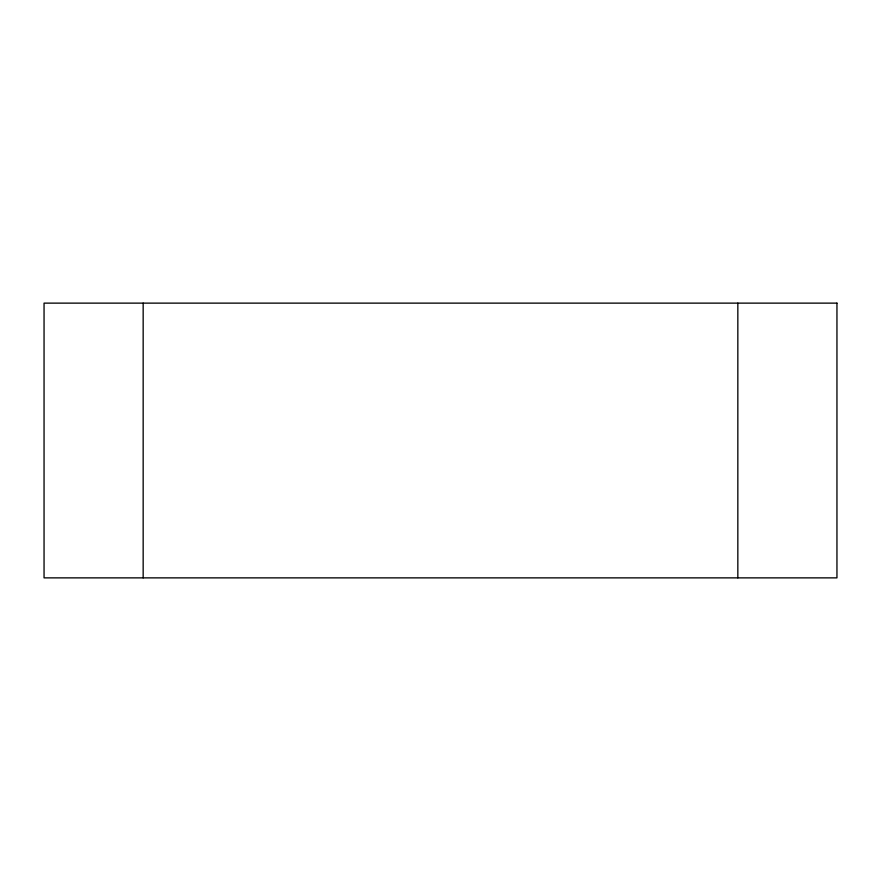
<?xml version="1.0" encoding="UTF-8"?>
<svg xmlns="http://www.w3.org/2000/svg" width="881" height="881" viewBox="0 0 881 881"><rect width="100%" height="100%" fill="white"/><g stroke="black" fill="none" stroke-linecap="round" stroke-linejoin="round"><path stroke-width="1.32" d="M737.838 303.13L737.838 577.87M143.162 303.13L143.162 577.87M836.95 303.13L44.05 303.13L44.05 577.87L836.95 577.87L836.95 303.13"/></g></svg>
